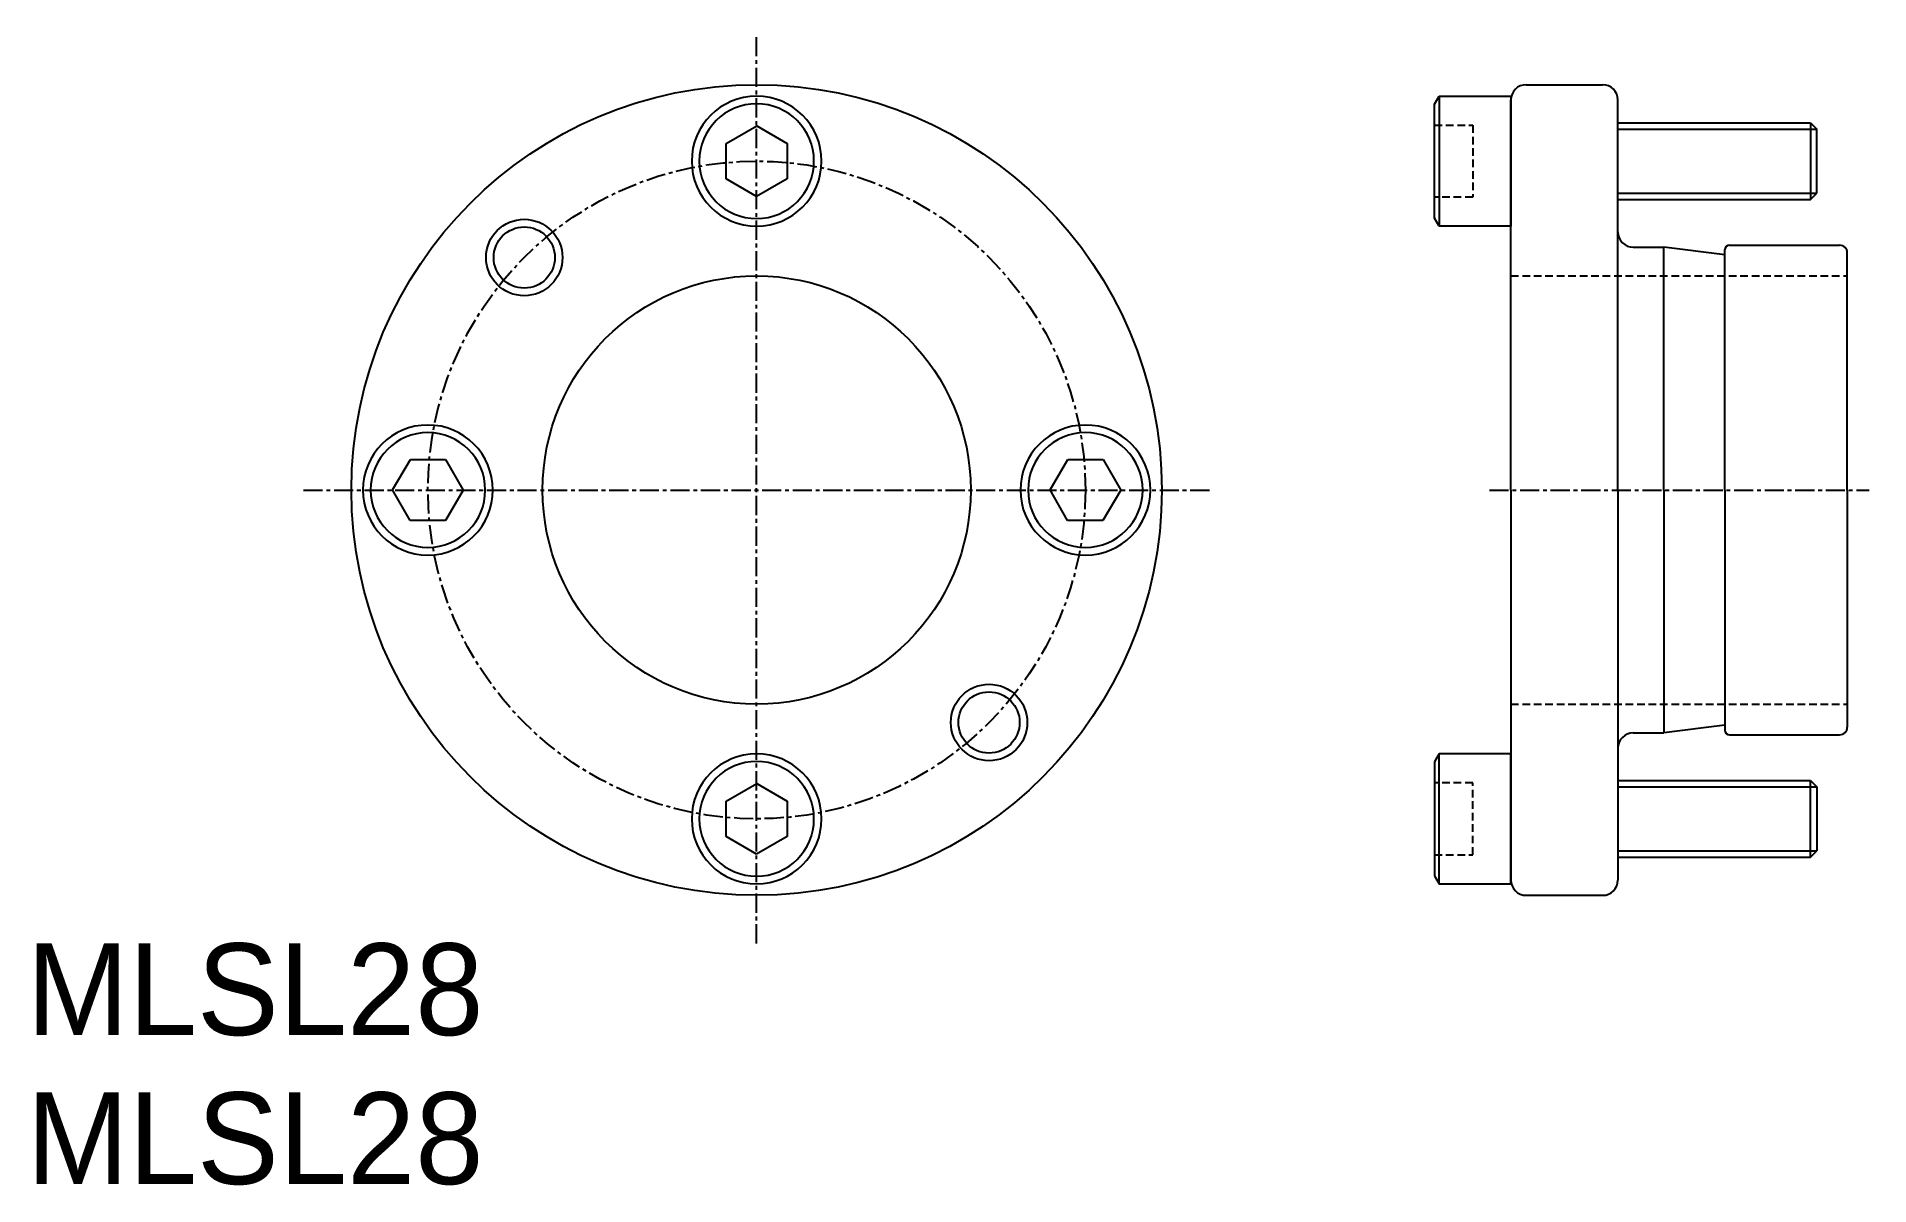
# Model space of a CAD drawing. Extents: x 76 to 196, y 89 to 164.
import ezdxf

# ---------------------------------------------------------------- set-up
doc = ezdxf.new("R2010")
doc.units = 0
doc.linetypes.add('CENTER', pattern=[2, 1.25, -0.25, 0.25, -0.25])
doc.linetypes.add('DASHED', pattern=[0.75, 0.5, -0.25])
doc.layers.get('0').update_dxf_attribs({"linetype": 'CONTINUOUS'})
doc.layers.add('CENTER', color=1, linetype='CENTER')

# ---------------------------------------------------------------- blocks, each defined once
blk = doc.blocks.new('FB55')
at = {"color": 0}
for p, q in [((0, 2.309402), (-2.000001, 1.154701)), ((2.000001, 1.154701), (0, 2.309402)), ((-2.000001, 1.154701), (-2.000001, -1.154701)), ((2.000001, -1.154701), (2.000001, 1.154701)), ((-2.000001, -1.154701), (0, -2.309402)), ((0, -2.309402), (2.000001, -1.154701))]:
    blk.add_line(p, q, dxfattribs=at)
for radius in [4.25, 3.75]:
    blk.add_circle((0, 0), radius, dxfattribs=at)

msp = doc.modelspace()

# ---------------------------------------------------------------- linework, layer by layer
at = {"color": 7, "linetype": 'CONTINUOUS'}
for p, q in [((173.17, 160.67), (178.17, 160.67)), ((167.17, 159.4), (167.47, 159.92)), ((167.47, 159.92), (172.17, 159.92)), ((167.47, 159.92), (167.47, 151.42)), ((172.17, 159.92), (172.17, 151.42)), ((172.17, 134.17), (172.17, 159.67)), ((179.17, 134.17), (179.17, 159.67)), ((167.17, 151.94), (167.17, 159.4)), ((179.17, 158.17), (191.77, 158.17)), ((179.17, 157.77), (192.17, 157.77)), ((191.77, 158.17), (191.77, 153.17)), ((191.77, 158.17), (192.17, 157.77)), ((192.17, 153.57), (192.17, 157.77)), ((179.17, 153.57), (192.17, 153.57)), ((191.77, 153.17), (192.17, 153.57)), ((179.17, 153.17), (191.77, 153.17)), ((167.47, 151.42), (167.17, 151.94)), ((172.17, 151.42), (167.47, 151.42)), ((180.17, 150.04), (182.17, 150.04)), ((182.17, 134.17), (182.17, 150.04)), ((186.17, 149.54), (182.17, 150.04)), ((186.17, 134.17), (186.17, 149.87)), ((186.47, 150.17), (193.67, 150.17)), ((194.17, 134.17), (194.17, 149.67)), ((172.17, 134.17), (172.17, 108.67)), ((179.17, 134.17), (179.17, 108.67)), ((182.17, 134.17), (182.17, 118.29)), ((186.17, 134.17), (186.17, 118.47)), ((194.17, 134.17), (194.17, 118.67)), ((186.17, 118.79), (182.17, 118.29)), ((180.17, 118.29), (182.17, 118.29)), ((186.47, 118.17), (193.67, 118.17)), ((167.47, 116.92), (167.17, 116.4)), ((167.17, 116.4), (167.17, 108.94)), ((172.17, 116.92), (167.47, 116.92)), ((167.47, 108.42), (167.47, 116.92)), ((172.17, 108.42), (172.17, 116.92)), ((179.17, 115.17), (191.77, 115.17)), ((191.77, 110.17), (191.77, 115.17)), ((191.77, 115.17), (192.17, 114.77)), ((179.17, 114.77), (192.17, 114.77)), ((192.17, 114.77), (192.17, 110.57)), ((179.17, 110.57), (192.17, 110.57)), ((191.77, 110.17), (192.17, 110.57)), ((179.17, 110.17), (191.77, 110.17)), ((167.17, 108.94), (167.47, 108.42)), ((167.47, 108.42), (172.17, 108.42)), ((173.17, 107.67), (178.17, 107.67))]:
    msp.add_line(p, q, dxfattribs=at)
at = {"color": 3, "linetype": 'DASHED'}
for p, q in [((167.17, 158.02), (169.67, 158.02)), ((169.67, 158.02), (169.67, 153.32)), ((169.67, 153.32), (167.17, 153.32)), ((172.17, 148.17), (194.17, 148.17)), ((172.17, 120.17), (194.17, 120.17)), ((169.67, 115.02), (167.17, 115.02)), ((169.67, 110.32), (169.67, 115.02)), ((167.17, 110.32), (169.67, 110.32))]:
    msp.add_line(p, q, dxfattribs=at)
at = {"color": 7, "linetype": 'CONTINUOUS'}
for centre, radius in [((122.84, 134.17), 26.5), ((107.64, 149.37), 2.5), ((107.64, 149.37), 2), ((122.84, 134.17), 14), ((138.04, 118.97), 2.5), ((138.04, 118.97), 2)]:
    msp.add_circle(centre, radius, dxfattribs=at)
for centre, radius, start, end in [((173.17, 159.67), 1, 90, 180), ((178.17, 159.67), 1, 0, 90), ((180.17, 151.04), 1, 180, 270), ((186.47, 149.87), 0.3, 90, 180), ((193.67, 149.67), 0.5, 0, 90), ((193.67, 118.67), 0.5, 270, 0), ((180.17, 117.29), 1, 90, 180), ((186.47, 118.47), 0.3, 180, 270), ((173.17, 108.67), 1, 180, 270), ((178.17, 108.67), 1, 270, 0)]:
    msp.add_arc(centre, radius, start, end, dxfattribs=at)
at = {"layer": 'CENTER', "color": 1, "linetype": 'CENTER'}
for p, q in [((122.84, 104.53), (122.84, 163.81)), ((93.2, 134.17), (152.48, 134.17)), ((170.77, 134.17), (195.61, 134.17))]:
    msp.add_line(p, q, dxfattribs=at)
msp.add_circle((122.84, 134.17), 21.5, dxfattribs=at)

# ---------------------------------------------------------------- block references
at = {"color": 7, "linetype": 'CONTINUOUS', "xscale": -1}
for p, rotation in [((122.84, 155.67), 359.8485822460207), ((101.34, 134.17), 89.84858224602071), ((144.34, 134.17), 269.8485822460207), ((122.84, 112.67), 179.8485822460207)]:
    msp.add_blockref('FB55', p, dxfattribs=dict(at, rotation=rotation))

# ---------------------------------------------------------------- texts
at = {"color": 7, "linetype": 'CONTINUOUS'}
for p in [(75.09, 98.53), (75.09, 88.79)]:
    msp.add_text('MLSL28', height=6, dxfattribs=at).set_placement(p)

doc.saveas('drawing.dxf')
